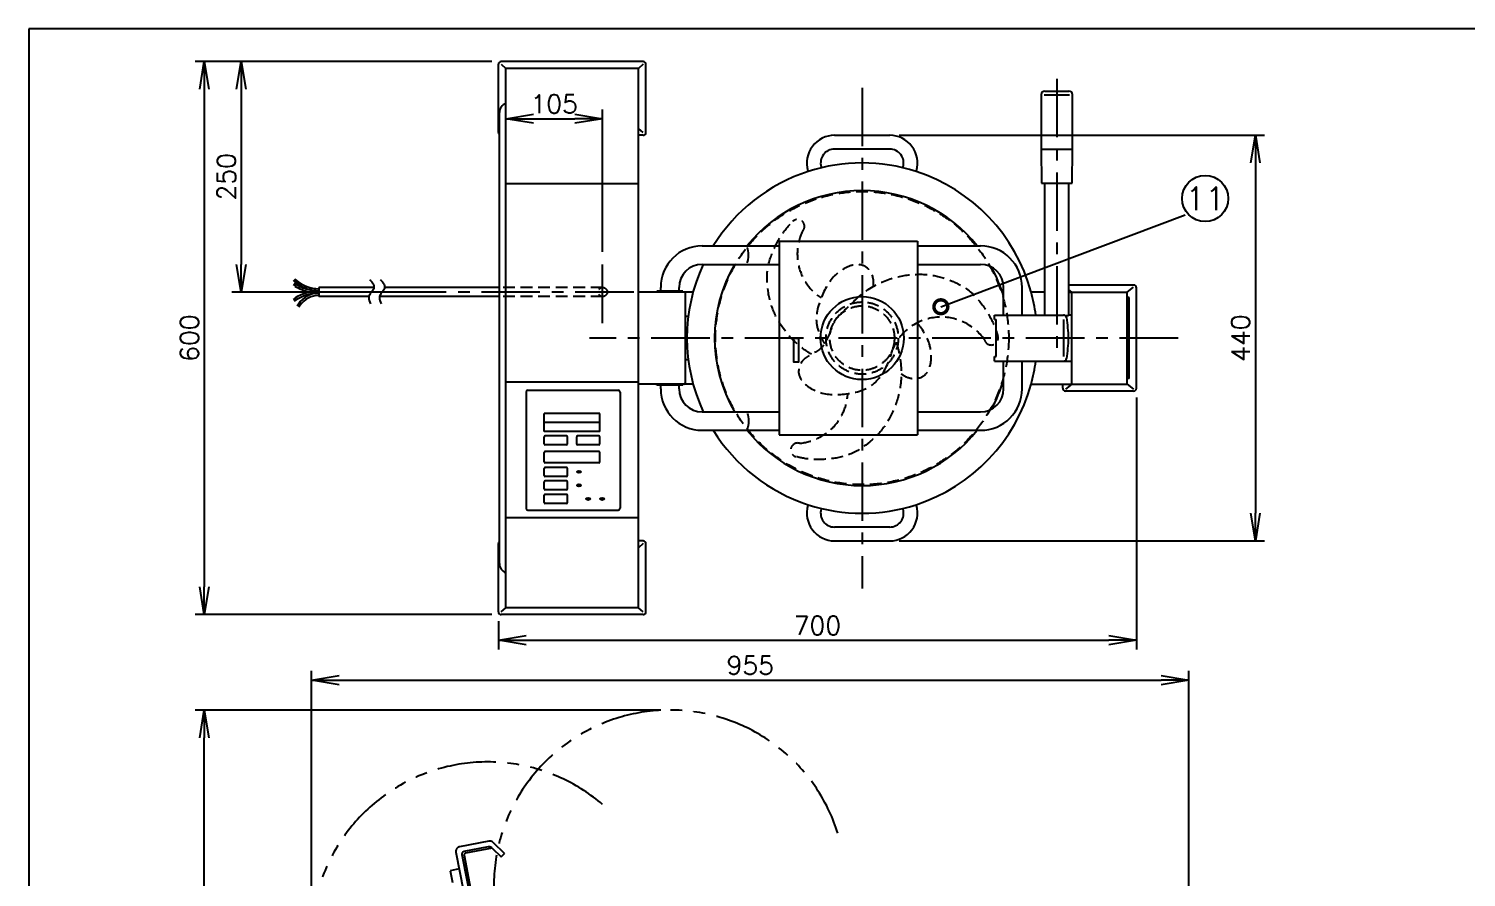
# Model space of a CAD drawing. Extents: x 230 to 4050, y 0 to 2754.
# Drawn here: x 230 to 1789, y 1833 to 2754 of the extents above; entities that cross this region are included whole.
import ezdxf
from ezdxf.enums import TextEntityAlignment as Align

# ---------------------------------------------------------------- set-up
doc = ezdxf.new("R2010")
doc.units = 0
doc.header["$LTSCALE"] = 2
doc.header["$PDMODE"] = 3
for name, pattern in [('CENTER', [50.8, 31.75, -6.35, 6.35, -6.35]), ('HIDDEN', [9.525, 6.35, -3.175]), ('PHANTOM', [63.5, 31.75, -6.35, 6.35, -6.35, 6.35, -6.35])]:
    doc.linetypes.add(name, pattern=pattern)
doc.layers.get('0').update_dxf_attribs({"linetype": 'CONTINUOUS'})
doc.layers.get('DEFPOINTS').update_dxf_attribs({"linetype": 'CONTINUOUS'})
for name, color, linetype in [('DANMEN', 7, 'CONTINUOUS'), ('KIKI-2D2', 7, 'CONTINUOUS'), ('SUNPOU', 7, 'CONTINUOUS'), ('WAKU', 7, 'CONTINUOUS')]:
    doc.layers.add(name, color=color, linetype=linetype)
doc.styles.get("Standard").update_dxf_attribs({"font": 'romans.shx', "bigfont": 'extfont.shx'})
doc.dimstyles.get("Standard").update_dxf_attribs({"dimscale": 10, "dimtxt": 2, "dimasz": 3, "dimexe": 1, "dimexo": 1, "dimgap": 0.6, "dimtad": 3, "dimdec": 0, "dimzin": 0, "dimdsep": 46, "dimtxsty": 'STANDARD', "dimblk1": 'OPEN', "dimblk2": 'OPEN', "dimsah": 1, "dimcen": 1.5, "dimadec": 0, "dimazin": 0, "dimtfac": 1, "dimtdec": 0, "dimtmove": 0, "dimatfit": 0, "dimldrblk": 'DOTSMALL', "dimfxl": 1, "dimtvp": 1, "dimtolj": 1, "dimtzin": 0, "dimarcsym": 0})

# ---------------------------------------------------------------- blocks, each defined once
blk = doc.blocks.new('_OPEN')
at = {"color": 0, "linetype": 'ByBlock'}
for p, q in [((-1, 0.167), (0, 0)), ((0, 0), (-1, -0.167)), ((0, 0), (-1, 0))]:
    blk.add_line(p, q, dxfattribs=at)
blk = doc.blocks.new('*D3')
at = {"layer": 'DEFPOINTS', "color": 0}
for p in [(420.4, 2014.4), (925.4, 2014.4), (739.4, 313.4)]:
    blk.add_point(p, dxfattribs=at)
at = {"layer": 'SUNPOU', "color": 0, "lineweight": -2}
for p, q in [((915.4, 2014.4), (410.4, 2014.4)), ((420.4, 343.4), (420.4, 1984.4)), ((729.4, 313.4), (410.4, 313.4))]:
    blk.add_line(p, q, dxfattribs=at)
at = {"layer": 'SUNPOU', "color": 0, "lineweight": -2, "xscale": 30, "yscale": 30, "zscale": 30}
for p, rotation in [((420.4, 2014.4), 90), ((420.4, 313.4), 270)]:
    blk.add_blockref('_OPEN', p, dxfattribs=dict(at, rotation=rotation))
at = {"layer": 'SUNPOU', "color": 0, "insert": (404.4, 1163.9), "char_height": 20, "attachment_point": 5, "rotation": 90}
blk.add_mtext('\\A1;1700', dxfattribs=at)
blk = doc.blocks.new('_DotSmall')
at = {"color": 0, "linetype": 'ByBlock', "const_width": 0.5}
blk.add_lwpolyline([(-0.0625, 0, 1), (0.0625, 0, 1)], format="xyb", close=True, dxfattribs=at)
blk = doc.blocks.new('*D25')
at = {"layer": 'DEFPOINTS', "color": 0}
for p in [(742.4, 2717.9), (460.4, 2467.9), (640.4, 2467.9)]:
    blk.add_point(p, dxfattribs=at)
at = {"layer": 'SUNPOU', "color": 0, "lineweight": -2}
for p, q in [((732.4, 2717.9), (450.4, 2717.9)), ((460.4, 2687.9), (460.4, 2497.9)), ((630.4, 2467.9), (450.4, 2467.9))]:
    blk.add_line(p, q, dxfattribs=at)
at = {"layer": 'SUNPOU', "color": 0, "lineweight": -2, "xscale": 30, "yscale": 30, "zscale": 30}
for p, rotation in [((460.4, 2717.9), 90), ((460.4, 2467.9), 270)]:
    blk.add_blockref('_OPEN', p, dxfattribs=dict(at, rotation=rotation))
at = {"layer": 'SUNPOU', "color": 0, "insert": (444.4, 2592.9), "char_height": 20, "attachment_point": 5, "rotation": 90}
blk.add_mtext('\\A1;250', dxfattribs=at)
blk = doc.blocks.new('*D26')
at = {"layer": 'DEFPOINTS', "color": 0}
for p in [(852.4, 2655.9), (852.4, 2501.6), (747.4, 2472.9)]:
    blk.add_point(p, dxfattribs=at)
at = {"layer": 'SUNPOU', "color": 0, "lineweight": -2}
for p, q in [((747.4, 2482.9), (747.4, 2665.9)), ((777.4, 2655.9), (822.4, 2655.9)), ((852.4, 2511.6), (852.4, 2665.9))]:
    blk.add_line(p, q, dxfattribs=at)
at = {"layer": 'SUNPOU', "color": 0, "lineweight": -2, "xscale": 30, "yscale": 30, "zscale": 30, "rotation": 180}
blk.add_blockref('_OPEN', (747.4, 2655.9), dxfattribs=at)
at = {"layer": 'SUNPOU', "color": 0, "lineweight": -2, "xscale": 30, "yscale": 30, "zscale": 30}
blk.add_blockref('_OPEN', (852.4, 2655.9), dxfattribs=at)
at = {"layer": 'SUNPOU', "color": 0, "insert": (799.9, 2671.9), "char_height": 20, "attachment_point": 5}
blk.add_mtext('\\A1;105', dxfattribs=at)
blk = doc.blocks.new('*D29')
at = {"layer": 'DEFPOINTS', "color": 0}
for p in [(742.4, 2717.9), (420.4, 2117.9), (742.4, 2117.9)]:
    blk.add_point(p, dxfattribs=at)
at = {"layer": 'SUNPOU', "color": 0, "lineweight": -2}
for p, q in [((732.4, 2717.9), (410.4, 2717.9)), ((420.4, 2687.9), (420.4, 2147.9)), ((732.4, 2117.9), (410.4, 2117.9))]:
    blk.add_line(p, q, dxfattribs=at)
at = {"layer": 'SUNPOU', "color": 0, "lineweight": -2, "xscale": 30, "yscale": 30, "zscale": 30}
for p, rotation in [((420.4, 2717.9), 90), ((420.4, 2117.9), 270)]:
    blk.add_blockref('_OPEN', p, dxfattribs=dict(at, rotation=rotation))
at = {"layer": 'SUNPOU', "color": 0, "insert": (404.4, 2417.9), "char_height": 20, "attachment_point": 5, "rotation": 90}
blk.add_mtext('\\A1;600', dxfattribs=at)
blk = doc.blocks.new('*D18')
at = {"layer": 'DEFPOINTS', "color": 0}
for p in [(1431.4, 2363.4), (739.4, 2120.9), (1431.4, 2090.1)]:
    blk.add_point(p, dxfattribs=at)
at = {"layer": 'SUNPOU', "color": 0, "lineweight": -2}
for p, q in [((1431.4, 2353.4), (1431.4, 2080.1)), ((739.4, 2110.9), (739.4, 2080.1)), ((769.4, 2090.1), (1401.4, 2090.1))]:
    blk.add_line(p, q, dxfattribs=at)
at = {"layer": 'SUNPOU', "color": 0, "lineweight": -2, "xscale": 30, "yscale": 30, "zscale": 30, "rotation": 180}
blk.add_blockref('_OPEN', (739.4, 2090.1), dxfattribs=at)
at = {"layer": 'SUNPOU', "color": 0, "lineweight": -2, "xscale": 30, "yscale": 30, "zscale": 30}
blk.add_blockref('_OPEN', (1431.4, 2090.1), dxfattribs=at)
at = {"layer": 'SUNPOU', "color": 0, "insert": (1085.4, 2106.1), "char_height": 20, "attachment_point": 5}
blk.add_mtext('\\A1;700', dxfattribs=at)
blk = doc.blocks.new('*D20')
at = {"layer": 'DEFPOINTS', "color": 0}
for p in [(1488.4, 2046.9), (536.8, 1767.1), (1488.4, 1401.4)]:
    blk.add_point(p, dxfattribs=at)
at = {"layer": 'SUNPOU', "color": 0, "lineweight": -2}
for p, q in [((536.8, 1777.1), (536.8, 2056.9)), ((566.8, 2046.9), (1458.4, 2046.9)), ((1488.4, 1411.4), (1488.4, 2056.9))]:
    blk.add_line(p, q, dxfattribs=at)
at = {"layer": 'SUNPOU', "color": 0, "lineweight": -2, "xscale": 30, "yscale": 30, "zscale": 30, "rotation": 180}
blk.add_blockref('_OPEN', (536.8, 2046.9), dxfattribs=at)
at = {"layer": 'SUNPOU', "color": 0, "lineweight": -2, "xscale": 30, "yscale": 30, "zscale": 30}
blk.add_blockref('_OPEN', (1488.4, 2046.9), dxfattribs=at)
at = {"layer": 'SUNPOU', "color": 0, "insert": (1012.6, 2062.9), "char_height": 20, "attachment_point": 5}
blk.add_mtext('\\A1;955', dxfattribs=at)
blk = doc.blocks.new('*D33')
at = {"layer": 'DEFPOINTS', "color": 0}
for p in [(1163.9, 2637.9), (1163.9, 2197.9), (1560.4, 2197.9)]:
    blk.add_point(p, dxfattribs=at)
at = {"layer": 'SUNPOU', "color": 0, "lineweight": -2}
for p, q in [((1173.9, 2637.9), (1570.4, 2637.9)), ((1560.4, 2607.9), (1560.4, 2227.9)), ((1173.9, 2197.9), (1570.4, 2197.9))]:
    blk.add_line(p, q, dxfattribs=at)
at = {"layer": 'SUNPOU', "color": 0, "lineweight": -2, "xscale": 30, "yscale": 30, "zscale": 30}
for p, rotation in [((1560.4, 2637.9), 90), ((1560.4, 2197.9), 270)]:
    blk.add_blockref('_OPEN', p, dxfattribs=dict(at, rotation=rotation))
at = {"layer": 'SUNPOU', "color": 0, "insert": (1544.4, 2417.9), "char_height": 20, "attachment_point": 5, "rotation": 90}
blk.add_mtext('\\A1;440', dxfattribs=at)

msp = doc.modelspace()

# ---------------------------------------------------------------- linework, layer by layer
at = {"layer": 'DANMEN', "color": 2, "linetype": 'CENTER'}
for p, q in [((852.4, 2434.1), (852.4, 2501.6)), ((886.1, 2467.9), (489.7, 2467.9)), ((1476.6, 2417.9), (838.2, 2417.9))]:
    msp.add_line(p, q, dxfattribs=at)
at = {"layer": 'DANMEN', "color": 4, "linetype": 'HIDDEN'}
for p, q in [((852.4, 2472.9), (742.4, 2472.9)), ((852.4, 2462.9), (742.4, 2462.9))]:
    msp.add_line(p, q, dxfattribs=at)
at = {"layer": 'DANMEN', "color": 2, "linetype": 'HIDDEN'}
msp.add_line((1167.8, 2407.7), (1166.7, 2405.4), dxfattribs=at)
at = {"layer": 'DANMEN', "color": 4, "linetype": 'PHANTOM'}
for p, q in [((729, 1872.2), (697.2, 1866)), ((693.3, 1860.1), (709.2, 1778.2)), ((699.8, 1857.8), (714.8, 1781.1)), ((728.3, 1865.9), (701.8, 1860.8)), ((702.1, 1856.8), (716.6, 1782)), ((732.6, 1864.7), (703.7, 1859.1)), ((732.7, 1864.6), (742.5, 1855.2)), ((733.5, 1870.9), (746, 1858.8)), ((742.5, 1855.2), (746, 1858.8)), ((696.8, 1842), (687, 1840.1)), ((687, 1840.1), (689.5, 1827.3))]:
    msp.add_line(p, q, dxfattribs=at)
at = {"layer": 'DANMEN', "color": 2, "linetype": 'HIDDEN'}
for radius in [159, 39.2, 35]:
    msp.add_circle((1133.9, 2417.9), radius, dxfattribs=at)
at = {"layer": 'DANMEN', "color": 4, "linetype": 'HIDDEN'}
msp.add_circle((852.4, 2467.9), 5, dxfattribs=at)
at = {"layer": 'DANMEN', "color": 2, "linetype": 'HIDDEN'}
for centre, radius, start, end in [((1063.9, 2539.1), 7.5, 313.8983, 136.4282), ((1120.8, 2509.3), 57.2, 154.7154, 236.7458), ((1133.9, 2417.9), 35, 130.7338, 164.4851), ((1219.6, 2383.5), 57.2, 34.7154, 154.9415), ((1273.9, 2417.9), 7.5, 193.8983, 16.4282), ((1061.2, 2360.8), 57.2, 274.7154, 356.7458), ((1063.9, 2296.6), 7.5, 73.8983, 256.4282)]:
    msp.add_arc(centre, radius, start, end, dxfattribs=at)
at = {"layer": 'DANMEN', "color": 4, "linetype": 'PHANTOM'}
for centre, radius, start, end in [((925.4, 1823.4), 191, 17.4687, 199.8769), ((727.8, 1767.1), 191, 49.2678, 231.6761), ((730, 1867.3), 5, 46, 101), ((698.2, 1861.1), 5, 101, 191), ((702.3, 1858.3), 2.5, 101, 191), ((704.1, 1857.1), 2, 101, 191), ((729.3, 1861), 5, 46, 101)]:
    msp.add_arc(centre, radius, start, end, dxfattribs=at)
at = {"layer": 'DANMEN', "color": 2, "linetype": 'HIDDEN'}
for points, knots in [([(1079, 2400.4), (1064.9, 2408.6), (1040.8, 2434.1), (1031.1, 2463.7), (1029.8, 2500.1), (1045.6, 2531.1), (1056.9, 2542.7), (1058.4, 2544.3)], [35.33746, 35.33746, 35.33746, 35.33746, 74.28785, 132.500096, 161.121513, 203.034181, 209.796524, 209.796524, 209.796524, 209.796524]), ([(1146.2, 2474.1), (1146.4, 2477.7), (1146.4, 2486.4), (1133.8, 2502.2), (1105.7, 2491.3), (1090.1, 2466.6), (1081.7, 2439.4), (1087.1, 2422.5), (1091.5, 2414.4), (1093.1, 2411.8)], [35.131639, 35.131639, 35.131639, 35.131639, 45.786082, 60.610108, 87.214416, 117.449237, 151.19637, 169.799157, 178.76244, 178.76244, 178.76244, 178.76244]), ([(1110, 2443.4), (1115, 2447.8), (1141.8, 2477.2), (1190.7, 2491.1), (1225, 2484), (1257.2, 2466.9), (1276.1, 2437.7), (1280.4, 2422.1), (1281.1, 2420)], [0, 0, 0, 0, 19.842277, 74.28785, 132.500096, 161.121513, 203.034181, 209.796524, 209.796524, 209.796524, 209.796524]), ([(1176.4, 2379), (1179.4, 2377.1), (1186.9, 2372.7), (1206.9, 2375.8), (1211.6, 2405.5), (1202.1, 2423.4), (1195, 2433), (1193.8, 2434.6)], [35.131639, 35.131639, 35.131639, 35.131639, 45.786082, 60.610108, 87.214416, 117.449237, 123.294071, 123.294071, 123.294071, 123.294071]), ([(1100.1, 2427.2), (1097, 2418.9), (1091.4, 2403.7), (1069.7, 2398.1), (1060.9, 2375.6), (1084.3, 2356.8), (1113.5, 2355.6), (1141.3, 2361.9), (1157.2, 2379.4), (1164.9, 2395.6), (1166.7, 2405.4)], [0, 0, 0, 0, 24.928499, 45.786082, 60.610108, 87.214416, 117.449237, 151.19637, 169.799157, 199.093834, 199.093834, 199.093834, 199.093834]), ([(1171, 2413.6), (1172.2, 2409.2), (1180.3, 2377.6), (1168.8, 2332), (1145.6, 2305.9), (1114.7, 2286.6), (1080, 2284.8), (1064.3, 2288.8), (1062.1, 2289.3)], [10.035551, 10.035551, 10.035551, 10.035551, 19.842277, 74.28785, 132.500096, 161.121513, 203.034181, 209.796524, 209.796524, 209.796524, 209.796524])]:
    msp.add_open_spline(points, degree=3, knots=knots, dxfattribs=at)
at = {"layer": 'KIKI-2D2', "color": 3}
for p, q in [((739.4, 2640.9), (739.4, 2714.9)), ((896.4, 2717.9), (742.4, 2717.9)), ((899.4, 2640.9), (899.4, 2714.9)), ((1328.1, 2681.9), (1328.1, 2622.9)), ((1332.1, 2685.9), (1358.1, 2685.9)), ((1362.1, 2622.9), (1362.1, 2681.9)), ((740.4, 2197.1), (740.4, 2638.6)), ((891.4, 2467.9), (891.4, 2637.9)), ((896.4, 2637.9), (891.4, 2637.9)), ((1103.9, 2637.9), (1163.9, 2637.9)), ((1328.1, 2622.9), (1328.6, 2585.9)), ((1361.6, 2585.9), (1362.1, 2622.9)), ((1075.3, 2598.6), (1075.1, 2599.5)), ((1192.4, 2598.6), (1192.7, 2599.5)), ((1328.6, 2585.9), (1332.1, 2585.9)), ((1332.1, 2467.9), (1332.1, 2585.9)), ((1358.1, 2585.9), (1361.6, 2585.9)), ((1358.1, 2475.4), (1358.1, 2585.9)), ((960.4, 2517.9), (972.3, 2517.9)), ((911.4, 2467.9), (891.4, 2467.9)), ((915.4, 2468.9), (911.4, 2468.9)), ((911.4, 2467.9), (911.4, 2468.9)), ((915.4, 2468.9), (915.4, 2472.9)), ((1332.1, 2467.9), (1317.2, 2467.9)), ((1428.4, 2475.4), (1358.1, 2475.4)), ((1431.4, 2363.4), (1431.4, 2472.4)), ((891.4, 2197.9), (891.4, 2367.9)), ((911.4, 2367.9), (891.4, 2367.9)), ((911.4, 2366.9), (911.4, 2367.9)), ((915.4, 2366.9), (911.4, 2366.9)), ((915.4, 2362.9), (915.4, 2366.9)), ((1317.2, 2367.9), (1351.4, 2367.9)), ((1351.4, 2363.4), (1351.4, 2367.9)), ((1428.4, 2360.4), (1354.4, 2360.4)), ((960.4, 2317.9), (972.3, 2317.9)), ((1075.3, 2237.1), (1075.1, 2236.3)), ((1192.4, 2237.1), (1192.7, 2236.3)), ((739.4, 2120.9), (739.4, 2194.9)), ((896.4, 2197.9), (891.4, 2197.9)), ((899.4, 2120.9), (899.4, 2194.9)), ((1103.9, 2197.9), (1163.9, 2197.9)), ((896.4, 2117.9), (742.4, 2117.9))]:
    msp.add_line(p, q, dxfattribs=at)
at = {"layer": 'KIKI-2D2', "color": 2}
for p, q in [((742.4, 2714.9), (747.4, 2710.4)), ((896.4, 2714.9), (891.4, 2710.4)), ((747.4, 2125.4), (747.4, 2710.4)), ((891.4, 2710.4), (747.4, 2710.4)), ((891.4, 2637.9), (891.4, 2710.4)), ((1331.5, 2681.9), (1358.7, 2681.9)), ((740.4, 2638.6), (740.4, 2662.5)), ((896.4, 2640.9), (891.4, 2645.4)), ((1163.9, 2622.9), (1103.9, 2622.9)), ((1328.1, 2622.9), (1362.1, 2622.9)), ((1089.8, 2602.7), (1089.5, 2603.7)), ((1178, 2602.7), (1178.3, 2603.7)), ((891.4, 2585.2), (747.4, 2585.2)), ((1332.1, 2585.9), (1358.1, 2585.9)), ((972.3, 2517.9), (1043.9, 2517.9)), ((1043.9, 2522.9), (1043.9, 2312.9)), ((1043.9, 2522.9), (1193.9, 2522.9)), ((1193.9, 2522.9), (1193.9, 2312.9)), ((1193.9, 2517.9), (1262.4, 2517.9)), ((960.4, 2497.9), (1043.9, 2497.9)), ((1193.9, 2497.9), (1262.4, 2497.9)), ((520.1, 2480.8), (518.6, 2478.9)), ((519.4, 2479.9), (524.4, 2474.9)), ((518.7, 2474.4), (520, 2476.4)), ((527.1, 2476.1), (531.7, 2471.5)), ((533.8, 2473.3), (537.2, 2469.9)), ((539, 2472), (541.8, 2469.2)), ((543.5, 2471.5), (544.6, 2470.4)), ((544.6, 2472.9), (544.6, 2462.9)), ((604.4, 2472.9), (544.6, 2472.9)), ((740.4, 2472.9), (616, 2472.9)), ((891.4, 2367.9), (891.4, 2467.9)), ((950.6, 2467.9), (911.4, 2467.9)), ((939.4, 2468.9), (915.4, 2468.9)), ((935.4, 2468.9), (935.4, 2472.9)), ((939.4, 2467.9), (939.4, 2468.9)), ((942.4, 2369.9), (942.4, 2465.9)), ((1287.4, 2442.9), (1287.4, 2472.9)), ((1307.4, 2442.9), (1307.4, 2472.9)), ((1332.1, 2442.9), (1332.1, 2467.9)), ((1358.1, 2442.9), (1358.1, 2475.4)), ((1361.4, 2467.9), (1358.1, 2470.3)), ((1358.1, 2467.9), (1421.4, 2467.9)), ((1361.4, 2367.9), (1361.4, 2467.9)), ((1421.4, 2467.9), (1428.4, 2473.1)), ((1421.4, 2367.9), (1421.4, 2467.9)), ((518.7, 2461.3), (520, 2459.3)), ((522.5, 2454.8), (524.4, 2453.5)), ((598.8, 2462.9), (544.6, 2462.9)), ((740.4, 2462.9), (610.4, 2462.9)), ((1423.4, 2461.9), (1421.4, 2461.9)), ((1423.4, 2373.9), (1423.4, 2461.9)), ((945.3, 2441.4), (942.4, 2441.4)), ((1277.4, 2442.9), (1352.4, 2442.9)), ((1277.4, 2437.9), (1277.4, 2442.9)), ((1277.4, 2437.9), (1279.4, 2437.9)), ((1279.4, 2397.9), (1279.4, 2437.9)), ((1352.4, 2437.9), (1352.4, 2397.9)), ((1361.4, 2442.9), (1358.1, 2442.9)), ((945.3, 2394.4), (942.4, 2394.4)), ((1277.4, 2392.9), (1277.4, 2397.9)), ((1277.4, 2397.9), (1279.4, 2397.9)), ((1277.4, 2392.9), (1361.4, 2392.9)), ((1287.4, 2362.9), (1287.4, 2392.9)), ((1307.4, 2362.9), (1307.4, 2392.9)), ((891.4, 2370.2), (747.4, 2370.2)), ((1423.4, 2373.9), (1421.4, 2373.9)), ((769.4, 2359.3), (769.4, 2233.3)), ((771.4, 2361.3), (869.4, 2361.3)), ((871.4, 2359.3), (871.4, 2233.3)), ((950.6, 2367.9), (911.4, 2367.9)), ((939.4, 2366.9), (915.4, 2366.9)), ((935.4, 2362.9), (935.4, 2366.9)), ((939.4, 2366.9), (939.4, 2367.9)), ((1351.4, 2367.9), (1421.4, 2367.9)), ((1361.4, 2367.9), (1354.4, 2362.6)), ((1421.4, 2367.9), (1428.4, 2362.6)), ((849.4, 2336), (789.2, 2336)), ((789.2, 2316.6), (789.2, 2336)), ((849.4, 2326.3), (789.2, 2326.3)), ((849.4, 2316.6), (849.4, 2336)), ((960.4, 2337.9), (1043.9, 2337.9)), ((1193.9, 2337.9), (1262.4, 2337.9)), ((849.4, 2316.6), (789.2, 2316.6)), ((789.2, 2303), (789.2, 2310.7)), ((813.3, 2311.7), (790.2, 2311.7)), ((814.3, 2303), (814.3, 2310.7)), ((824.3, 2303), (824.3, 2310.7)), ((848.4, 2311.7), (825.3, 2311.7)), ((849.4, 2303), (849.4, 2310.7)), ((972.3, 2317.9), (1043.9, 2317.9)), ((1043.9, 2312.9), (1193.9, 2312.9)), ((1193.9, 2317.9), (1262.4, 2317.9)), ((789.2, 2283.5), (789.2, 2293.7)), ((813.3, 2302), (790.2, 2302)), ((848.4, 2294.7), (790.2, 2294.7)), ((848.4, 2302), (825.3, 2302)), ((849.4, 2283.5), (849.4, 2293.7)), ((789.2, 2268.9), (789.2, 2276.6)), ((848.4, 2282.5), (790.2, 2282.5)), ((813.3, 2277.6), (790.2, 2277.6)), ((814.3, 2268.9), (814.3, 2276.6)), ((789.2, 2254.3), (789.2, 2262)), ((813.3, 2267.9), (790.2, 2267.9)), ((813.3, 2263), (790.2, 2263)), ((814.3, 2254.3), (814.3, 2262)), ((789.2, 2239.6), (789.2, 2247.4)), ((813.3, 2253.3), (790.2, 2253.3)), ((813.3, 2248.4), (790.2, 2248.4)), ((814.3, 2239.6), (814.3, 2247.4)), ((771.4, 2231.3), (869.4, 2231.3)), ((813.3, 2238.6), (790.2, 2238.6)), ((1089.8, 2233), (1089.5, 2232.1)), ((1178, 2233), (1178.3, 2232.1)), ((891.4, 2222.9), (747.4, 2222.9)), ((1163.9, 2212.9), (1103.9, 2212.9)), ((740.4, 2173.3), (740.4, 2197.1)), ((891.4, 2125.4), (891.4, 2197.9)), ((896.4, 2194.9), (891.4, 2190.4)), ((742.4, 2120.9), (747.4, 2125.4)), ((891.4, 2125.4), (747.4, 2125.4)), ((896.4, 2120.9), (891.4, 2125.4))]:
    msp.add_line(p, q, dxfattribs=at)
at = {"layer": 'KIKI-2D2', "color": 2, "linetype": 'CENTER'}
for p, q in [((1345.1, 2699.3), (1345.1, 2404.5)), ((1133.9, 2689.5), (1133.9, 2146.2))]:
    msp.add_line(p, q, dxfattribs=at)
at = {"layer": 'KIKI-2D2', "color": 2}
msp.add_lwpolyline([(1059.9, 2417.9), (1064.9, 2417.9), (1064.9, 2391.9), (1059.9, 2391.9)], close=True, dxfattribs=at)
msp.add_circle((1133.9, 2417.9), 45.1, dxfattribs=at)
at = {"layer": 'KIKI-2D2', "color": 3}
for centre, radius, start, end in [((742.4, 2714.9), 3, 90, 180), ((896.4, 2714.9), 3, 0, 90), ((1332.1, 2681.9), 4, 90, 180), ((1358.1, 2681.9), 4, 0, 90), ((742.4, 2640.9), 3, 180, 228.1897), ((896.4, 2640.9), 3, 270, 0), ((1103.9, 2607.9), 30, 90, 196.2602), ((1163.9, 2607.9), 30, 343.7398, 90), ((1133.9, 2417.9), 190, 107.9492, 148.2431), ((1133.9, 2417.9), 190, 15.2575, 72.0508), ((960.4, 2472.9), 45, 90, 180), ((1428.4, 2472.4), 3, 0, 90), ((960.4, 2362.9), 45, 180, 270), ((1133.9, 2417.9), 190, 287.9492, 344.7425), ((1354.4, 2363.4), 3, 180, 270), ((1428.4, 2363.4), 3, 270, 0), ((1133.9, 2417.9), 190, 211.7569, 252.0508), ((1103.9, 2227.9), 30, 163.7398, 270), ((1163.9, 2227.9), 30, 270, 16.2602), ((742.4, 2194.9), 3, 131.8103, 180), ((896.4, 2194.9), 3, 0, 90), ((742.4, 2120.9), 3, 180, 270), ((896.4, 2120.9), 3, 270, 0)]:
    msp.add_arc(centre, radius, start, end, dxfattribs=at)
at = {"layer": 'KIKI-2D2', "color": 2}
for centre, radius, start, end in [((750.9, 2662.5), 10.5, 109.4712, 180), ((1103.9, 2607.9), 15, 90, 196.2602), ((1163.9, 2607.9), 15, 343.7398, 90), ((1133.9, 2417.9), 190, 72.0508, 107.9492), ((1133.9, 2417.9), 160, 38.6822, 141.3178), ((1262.4, 2472.9), 45, 0, 90), ((960.4, 2472.9), 25, 90, 180), ((1133.9, 2417.9), 190, 155.0989, 204.9011), ((1133.9, 2417.9), 160, 150, 210), ((1262.4, 2472.9), 25, 0, 90), ((1133.9, 2417.9), 160, 16.3876, 28.8045), ((546, 2511.8), 42.7, 226.8041, 230.2075), ((546, 2511.8), 42.2, 226.7626, 230.2075), ((546, 2511.8), 41.6, 226.7201, 230.2075), ((546, 2511.8), 41.1, 226.6765, 230.2075), ((546, 2511.8), 40.6, 226.6318, 230.2075), ((546, 2511.8), 40.5, 230.2075, 267.9625), ((544.6, 2514), 47.1, 233.7462, 236.8272), ((544.6, 2514), 46.6, 233.7123, 236.8272), ((544.6, 2514), 46.1, 233.6775, 236.8272), ((544.6, 2514), 45.6, 233.642, 236.8272), ((544.6, 2514), 45.1, 233.6057, 236.8272), ((546, 2511.8), 42.8, 230.2075, 268.0755), ((544.6, 2514), 47.3, 236.8272, 257.1336), ((544.6, 2421.7), 47.3, 90, 123.1728), ((544.6, 2514), 44.9, 236.8272, 270), ((544.6, 2421.7), 44.9, 90, 123.1728), ((544.6, 2440), 26.6, 90, 146.2146), ((544.6, 2440), 24.2, 90, 146.2146), ((940.4, 2465.9), 2, 0, 90), ((1133.9, 2417.9), 190, 7.5608, 15.2575), ((544.6, 2421.7), 47.1, 123.1728, 126.2538), ((544.6, 2421.7), 46.6, 123.1728, 126.2877), ((544.6, 2421.7), 46.1, 123.1728, 126.3225), ((544.6, 2421.7), 45.6, 123.1728, 126.358), ((544.6, 2421.7), 45.1, 123.1728, 126.3943), ((544.6, 2440), 26.5, 146.2146, 151.7094), ((544.6, 2440), 25.9, 146.2146, 151.8186), ((544.6, 2440), 25.4, 146.2146, 151.9321), ((544.6, 2440), 24.9, 146.2146, 152.0503), ((544.6, 2440), 24.4, 146.2146, 152.1736), ((1352.4, 2439.9), 3, 5.1629, 90), ((1133.9, 2417.9), 190, 344.7425, 352.4392), ((1352.4, 2395.9), 3, 270, 354.8371), ((1133.9, 2417.9), 160, 331.1955, 343.6124), ((771.4, 2359.3), 2, 90, 180), ((869.4, 2359.3), 2, 0, 90), ((960.4, 2362.9), 25, 180, 270), ((940.4, 2369.9), 2, 270, 0), ((1262.4, 2362.9), 25, 270, 0), ((1262.4, 2362.9), 45, 270, 0), ((790.2, 2310.7), 1, 90, 180), ((813.3, 2310.7), 1, 0, 90), ((825.3, 2310.7), 1, 90, 180), ((848.4, 2310.7), 1, 0, 90), ((1133.9, 2417.9), 160, 218.6822, 321.3178), ((790.2, 2303), 1, 180, 270), ((790.2, 2293.7), 1, 90, 180), ((813.3, 2303), 1, 270, 0), ((825.3, 2303), 1, 180, 270), ((848.4, 2303), 1, 270, 0), ((848.4, 2293.7), 1, 0, 90), ((790.2, 2283.5), 1, 180, 270), ((790.2, 2276.6), 1, 90, 180), ((813.3, 2276.6), 1, 0, 90), ((848.4, 2283.5), 1, 270, 0), ((790.2, 2268.9), 1, 180, 270), ((790.2, 2262), 1, 90, 180), ((813.3, 2268.9), 1, 270, 0), ((813.3, 2262), 1, 0, 90), ((790.2, 2254.3), 1, 180, 270), ((790.2, 2247.4), 1, 90, 180), ((813.3, 2254.3), 1, 270, 0), ((813.3, 2247.4), 1, 0, 90), ((771.4, 2233.3), 2, 180, 270), ((790.2, 2239.6), 1, 180, 270), ((813.3, 2239.6), 1, 270, 0), ((869.4, 2233.3), 2, 270, 0), ((1133.9, 2417.9), 190, 252.0508, 287.9492), ((1103.9, 2227.9), 15, 163.7398, 270), ((1163.9, 2227.9), 15, 270, 16.2602), ((750.9, 2173.3), 10.5, 180, 250.5288)]:
    msp.add_arc(centre, radius, start, end, dxfattribs=at)
for centre, major_axis, ratio, start_param, end_param in [((1007.9, 2507.9), (0, 10), 0.264701, 3.734242, 5.690536), ((1345.1, 2442.9), (-13, 0), 0.072524, 2.350539, 3.141593)]:
    msp.add_ellipse(centre, major_axis=major_axis, ratio=ratio, start_param=start_param, end_param=end_param, dxfattribs=at)
at = {"layer": 'KIKI-2D2', "color": 2, "extrusion": (0, 0, -1)}
msp.add_ellipse((1007.9, 2327.9), major_axis=(0, -10), ratio=0.264701, start_param=3.734242, end_param=5.690536, dxfattribs=at)
at = {"layer": 'KIKI-2D2', "color": 2}
for centre in [(826.8, 2272.8), (826.8, 2258.1), (836.8, 2243.5), (851.8, 2243.5)]:
    msp.add_ellipse(centre, major_axis=(2.5, 0), ratio=0.5, dxfattribs=at)
for points in [[(599.6, 2481.1), (600.8, 2480.2), (603.8, 2477.8), (605.3, 2471.2), (600.8, 2467.1), (597.6, 2461.6), (599.5, 2457.5), (600.6, 2455.2)], [(611.2, 2481.1), (612.4, 2480.2), (615.4, 2477.8), (616.9, 2471.2), (612.4, 2467.1), (609.2, 2461.6), (611.1, 2457.5), (612.2, 2455.2)]]:
    msp.add_open_spline(points, degree=3, knots=[0, 0, 0, 0, 4.666131, 11.371678, 16.605107, 22.088012, 29.180064, 29.180064, 29.180064, 29.180064], dxfattribs=at)
msp.add_open_spline([(1355.4, 2440.1), (1356.4, 2432.7), (1358.4, 2417.9), (1356.4, 2403), (1355.4, 2395.6)], degree=3, dxfattribs=at)
at = {"layer": 'SUNPOU'}
msp.add_circle((1506, 2569.3), 25, dxfattribs=at)
at = {"layer": 'WAKU', "color": 6}
for p, q in [((4050, 2753.5), (230, 2753.5)), ((230, 2753.5), (230, 0))]:
    msp.add_line(p, q, dxfattribs=at)

# ---------------------------------------------------------------- texts
at = {"layer": 'SUNPOU'}
msp.add_text('11', height=25, dxfattribs=at).set_placement((1506, 2569.3), align=Align.MIDDLE)

# ---------------------------------------------------------------- dimensions: what is measured, and where the dimension line sits
dim = msp.add_linear_dim(base=(420.4, 2117.9), p1=(742.4, 2717.9), p2=(742.4, 2117.9), angle=90, dimstyle='STANDARD', override={"dimtxsty": 'STANDARD', "dimtmove": 0}, dxfattribs=at)
dim.commit()
dim.dimension.update_dxf_attribs({"geometry": '*D29', "text_midpoint": (404.4, 2417.9)})
dim = msp.add_linear_dim(base=(460.4, 2467.9), p1=(742.4, 2717.9), p2=(640.4, 2467.9), angle=90, dimstyle='STANDARD', override={"dimtxsty": 'STANDARD', "dimtmove": 0}, dxfattribs=at)
dim.commit()
dim.dimension.update_dxf_attribs({"geometry": '*D25', "text_midpoint": (460.4, 2592.9), "dimtype": 160})
dim = msp.add_linear_dim(base=(852.4, 2655.9), p1=(747.4, 2472.9), p2=(852.4, 2501.6), dimstyle='STANDARD', override={"dimtxsty": 'STANDARD'}, dxfattribs=at)
dim.commit()
dim.dimension.update_dxf_attribs({"geometry": '*D26', "text_midpoint": (799.9, 2671.9)})
dim = msp.add_linear_dim(base=(1560.4, 2197.9), p1=(1163.9, 2637.9), p2=(1163.9, 2197.9), angle=90, dimstyle='STANDARD', dxfattribs=at)
dim.commit()
dim.dimension.update_dxf_attribs({"geometry": '*D33', "text_midpoint": (1544.4, 2417.9)})
for base, p1, p2, text, picture, middle in [((1431.4, 2090.1), (739.4, 2120.9), (1431.4, 2363.4), '700', '*D18', (1085.4, 2106.1)), ((1488.4, 2046.9), (536.8, 1767.1), (1488.4, 1401.4), '955', '*D20', (1012.6, 2062.9))]:
    dim = msp.add_linear_dim(base=base, p1=p1, p2=p2, text=text, dimstyle='STANDARD', dxfattribs=at)
    dim.commit()
    dim.dimension.update_dxf_attribs({"geometry": picture, "text_midpoint": middle})
dim = msp.add_linear_dim(base=(420.4, 2014.4), p1=(739.4, 313.4), p2=(925.4, 2014.4), angle=90, text='1700', dimstyle='STANDARD', override={"dimtxsty": 'STANDARD', "dimtmove": 0}, dxfattribs=at)
dim.commit()
dim.dimension.update_dxf_attribs({"geometry": '*D3', "text_midpoint": (420.4, 1163.9), "dimtype": 160})

# ---------------------------------------------------------------- leaders
msp.add_leader([(1219.3, 2451.9), (1484.2, 2551.7)], dimstyle='STANDARD', dxfattribs=at)

doc.saveas('drawing.dxf')
